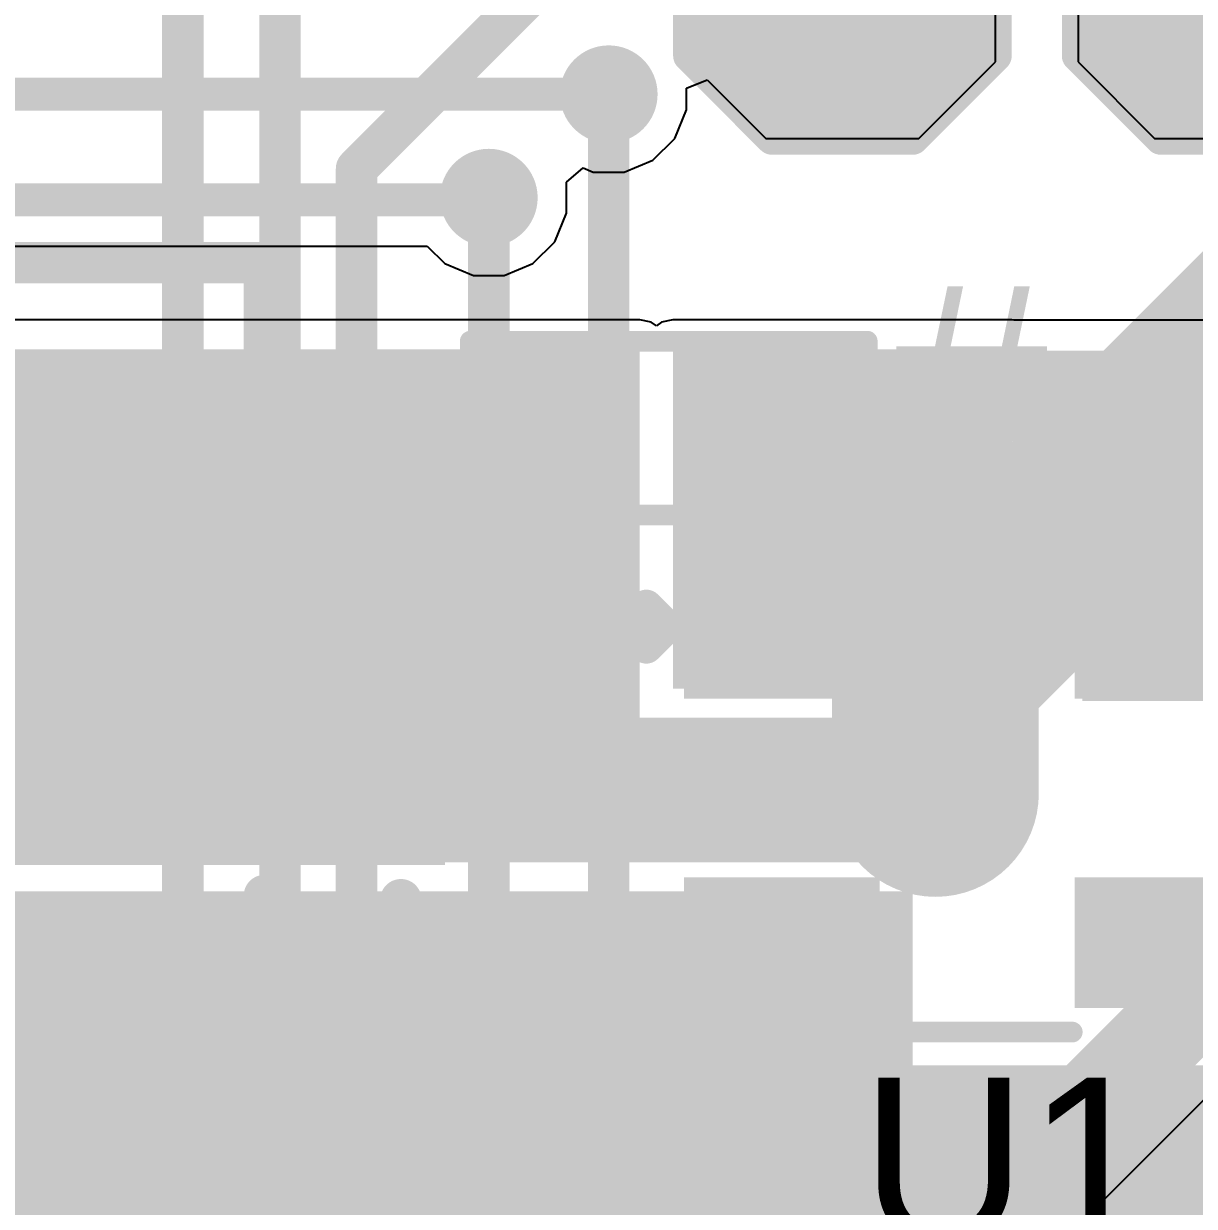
# Model space of a CAD drawing. Header units: millimetres. Extents: x -0.43 to 2.06, y -0.4 to 2.49.
# Drawn here: x 0.9115 to 1.1946, y 0.9902 to 1.2761 of the extents above; entities that cross this region are included whole.
import ezdxf

# ---------------------------------------------------------------- set-up
doc = ezdxf.new("R2010")
doc.units = ezdxf.units.MM
doc.header["$MEASUREMENT"] = 0
for name, color, linetype in [('BottomLayer', 5, 'Continuous'), ('TopLayer', 1, 'Continuous'), ('TopOverlay', 2, 'Continuous'), ('TopPaste', 8, 'Continuous'), ('TopSolder', 216, 'Continuous'), ('ViaHoleLayer', 16, 'Continuous')]:
    doc.layers.add(name, color=color, linetype=linetype)
doc.styles.add('Arial', font='', dxfattribs={"height": 0.2})
doc.styles.get('Arial').set_extended_font_data('Arial')

# ---------------------------------------------------------------- blocks, each defined once
blk = doc.blocks.new('CASE_E_13')
at = {"layer": 'TopLayer'}
blk.add_hatch(color=1, dxfattribs=at).paths.add_polyline_path([(-0.05492, 0.05059), (0.05492, 0.05059), (0.05492, -0.05059), (-0.05492, -0.05059)])
at = {"layer": 'TopPaste'}
blk.add_hatch(color=8, dxfattribs=at).paths.add_polyline_path([(-0.05492, 0.05059), (0.05492, 0.05059), (0.05492, -0.05059), (-0.05492, -0.05059)])
at = {"layer": 'TopSolder'}
blk.add_hatch(color=216, dxfattribs=at).paths.add_polyline_path([(-0.05892, 0.05459), (0.05892, 0.05459), (0.05892, -0.05459), (-0.05892, -0.05459)])
at = {"layer": 'TopOverlay', "const_width": 0.01}
for points in [[(-0.04823, 0.092), (-0.04823, 0.063)], [(0.27677, 0.091), (-0.01523, 0.091)], [(-0.01523, 0.091), (-0.01523, 0.062)], [(-0.03123, 0.077), (-0.06423, 0.077)], [(-0.01523, -0.062), (-0.01523, -0.091)], [(0.27677, -0.091), (-0.01523, -0.091)]]:
    blk.add_lwpolyline(points, dxfattribs=at)
at = {"layer": 'TopOverlay', "const_width": 0.005}
for points in [[(-0.05073, 0.092, 1), (-0.04573, 0.092, 1)], [(-0.01773, 0.091, 1), (-0.01273, 0.091, 1)], [(-0.01773, 0.091, 1), (-0.01273, 0.091, 1)], [(-0.06673, 0.077, 1), (-0.06173, 0.077, 1)], [(-0.03373, 0.077, 1), (-0.02873, 0.077, 1)], [(-0.05073, 0.063, 1), (-0.04573, 0.063, 1)], [(-0.01773, 0.062, 1), (-0.01273, 0.062, 1)], [(-0.01773, -0.062, 1), (-0.01273, -0.062, 1)], [(-0.01773, -0.091, 1), (-0.01273, -0.091, 1)], [(-0.01773, -0.091, 1), (-0.01273, -0.091, 1)]]:
    blk.add_lwpolyline(points, format="xyb", close=True, dxfattribs=at)
blk = doc.blocks.new('RES_0603_38')
at = {"layer": 'TopLayer'}
for points in [[(-0.015, 0.0175), (-0.015, -0.0175), (-0.045, -0.0175), (-0.045, 0.0175)], [(0.045, 0.0175), (0.045, -0.0175), (0.015, -0.0175), (0.015, 0.0175)]]:
    blk.add_hatch(color=1, dxfattribs=at).paths.add_polyline_path(points)
at = {"layer": 'TopPaste'}
for points in [[(-0.015, 0.0175), (-0.015, -0.0175), (-0.045, -0.0175), (-0.045, 0.0175)], [(0.045, 0.0175), (0.045, -0.0175), (0.015, -0.0175), (0.015, 0.0175)]]:
    blk.add_hatch(color=8, dxfattribs=at).paths.add_polyline_path(points)
at = {"layer": 'TopSolder'}
for points in [[(-0.011, 0.0215), (-0.011, -0.0215), (-0.049, -0.0215), (-0.049, 0.0215)], [(0.049, 0.0215), (0.049, -0.0215), (0.011, -0.0215), (0.011, 0.0215)]]:
    blk.add_hatch(color=216, dxfattribs=at).paths.add_polyline_path(points)
at = {"layer": 'TopOverlay', "const_width": 0.005}
for points in [[(0.048, 0.021), (-0.048, 0.021)], [(-0.048, 0.021), (-0.048, -0.021)], [(0.048, 0.021), (0.048, -0.021)], [(0.048, -0.021), (-0.048, -0.021)]]:
    blk.add_lwpolyline(points, dxfattribs=at)
at = {"layer": 'TopOverlay', "const_width": 0.0025}
for points in [[(-0.04925, 0.021, 1), (-0.04675, 0.021, 1)], [(-0.04925, 0.021, 1), (-0.04675, 0.021, 1)], [(0.04675, 0.021, 1), (0.04925, 0.021, 1)], [(0.04675, 0.021, 1), (0.04925, 0.021, 1)], [(-0.04925, -0.021, 1), (-0.04675, -0.021, 1)], [(-0.04925, -0.021, 1), (-0.04675, -0.021, 1)], [(0.04675, -0.021, 1), (0.04925, -0.021, 1)], [(0.04675, -0.021, 1), (0.04925, -0.021, 1)]]:
    blk.add_lwpolyline(points, format="xyb", close=True, dxfattribs=at)
blk = doc.blocks.new('SSOP_5_1_6MM_47')
at = {"layer": 'TopLayer'}
for points in [[(-0.06693, 0.04921), (-0.02756, 0.04921), (-0.02756, 0.02559), (-0.06693, 0.02559)], [(0.02756, 0.04921), (0.06693, 0.04921), (0.06693, 0.02559), (0.02756, 0.02559)], [(-0.06693, 0.01181), (-0.02756, 0.01181), (-0.02756, -0.01181), (-0.06693, -0.01181)], [(-0.06693, -0.02559), (-0.02756, -0.02559), (-0.02756, -0.04921), (-0.06693, -0.04921)], [(0.02756, -0.02559), (0.06693, -0.02559), (0.06693, -0.04921), (0.02756, -0.04921)]]:
    blk.add_hatch(color=1, dxfattribs=at).paths.add_polyline_path(points)
at = {"layer": 'TopPaste'}
for points in [[(-0.06693, 0.04921), (-0.02756, 0.04921), (-0.02756, 0.02559), (-0.06693, 0.02559)], [(0.02756, 0.04921), (0.06693, 0.04921), (0.06693, 0.02559), (0.02756, 0.02559)], [(-0.06693, 0.01181), (-0.02756, 0.01181), (-0.02756, -0.01181), (-0.06693, -0.01181)], [(-0.06693, -0.02559), (-0.02756, -0.02559), (-0.02756, -0.04921), (-0.06693, -0.04921)], [(0.02756, -0.02559), (0.06693, -0.02559), (0.06693, -0.04921), (0.02756, -0.04921)]]:
    blk.add_hatch(color=8, dxfattribs=at).paths.add_polyline_path(points)
at = {"layer": 'TopSolder'}
for points in [[(-0.07093, 0.05321), (-0.02356, 0.05321), (-0.02356, 0.02159), (-0.07093, 0.02159)], [(0.02356, 0.05321), (0.07093, 0.05321), (0.07093, 0.02159), (0.02356, 0.02159)], [(-0.07093, 0.01581), (-0.02356, 0.01581), (-0.02356, -0.01581), (-0.07093, -0.01581)], [(-0.07093, -0.02159), (-0.02356, -0.02159), (-0.02356, -0.05321), (-0.07093, -0.05321)], [(0.02356, -0.02159), (0.07093, -0.02159), (0.07093, -0.05321), (0.02356, -0.05321)]]:
    blk.add_hatch(color=216, dxfattribs=at).paths.add_polyline_path(points)
at = {"layer": 'TopOverlay'}
for points, const_width in [([(-0.026, 0.059), (0.023, 0.059)], 0.005), ([(-0.08, 0.034), (-0.08, 0.044)], 0.00787), ([(-0.08, 0.044), (-0.075, 0.039)], 0.00787), ([(-0.08, 0.034), (-0.075, 0.039)], 0.00787), ([(-0.026, -0.059), (0.023, -0.059)], 0.005)]:
    blk.add_lwpolyline(points, dxfattribs=dict(at, const_width=const_width))
for points, const_width in [([(-0.02725, 0.059, 1), (-0.02475, 0.059, 1)], 0.0025), ([(0.02175, 0.059, 1), (0.02425, 0.059, 1)], 0.0025), ([(-0.08197, 0.044, 1), (-0.07803, 0.044, 1)], 0.00394), ([(-0.08197, 0.044, 1), (-0.07803, 0.044, 1)], 0.00394), ([(-0.07697, 0.039, 1), (-0.07303, 0.039, 1)], 0.00394), ([(-0.07697, 0.039, 1), (-0.07303, 0.039, 1)], 0.00394), ([(-0.08197, 0.034, 1), (-0.07803, 0.034, 1)], 0.00394), ([(-0.08197, 0.034, 1), (-0.07803, 0.034, 1)], 0.00394), ([(-0.02725, -0.059, 1), (-0.02475, -0.059, 1)], 0.0025), ([(0.02175, -0.059, 1), (0.02425, -0.059, 1)], 0.0025)]:
    blk.add_lwpolyline(points, format="xyb", close=True, dxfattribs=dict(at, const_width=const_width))
blk = doc.blocks.new('TEST_POINT_88')
at = {"layer": 'TopLayer'}
blk.add_hatch(color=1, dxfattribs=at).paths.add_polyline_path([(0.015, 0.03), (-0.015, 0.03), (-0.03, 0.015), (-0.03, -0.015), (-0.015, -0.03), (0.015, -0.03), (0.03, -0.015), (0.03, 0.015)])
at = {"layer": 'TopPaste'}
blk.add_hatch(color=8, dxfattribs=at).paths.add_polyline_path([(0.015, 0.03), (-0.015, 0.03), (-0.03, 0.015), (-0.03, -0.015), (-0.015, -0.03), (0.015, -0.03), (0.03, -0.015), (0.03, 0.015)])
at = {"layer": 'TopSolder'}
blk.add_hatch(color=216, dxfattribs=at).paths.add_polyline_path([(0.017, 0.034), (-0.017, 0.034), (-0.034, 0.017), (-0.034, -0.017), (-0.017, -0.034), (0.017, -0.034), (0.034, -0.017), (0.034, 0.017)])
at = {"layer": 'TopOverlay', "const_width": 0.00787}
for points in [[(-0.017, 0.037), (-0.037, 0.017)], [(-0.017, 0.037), (0.017, 0.037)], [(-0.017, 0.037), (0.017, 0.037)], [(0.017, 0.037), (0.037, 0.017)], [(-0.037, 0.017), (-0.037, -0.017)], [(0.037, 0.017), (0.037, -0.017)], [(-0.037, -0.017), (-0.017, -0.037)], [(0.037, -0.017), (0.017, -0.037)], [(-0.017, -0.037), (0.017, -0.037)], [(-0.017, -0.037), (0.017, -0.037)]]:
    blk.add_lwpolyline(points, dxfattribs=at)
at = {"layer": 'TopOverlay', "const_width": 0.00394}
for points in [[(-0.01897, 0.037, 1), (-0.01503, 0.037, 1)], [(-0.01897, 0.037, 1), (-0.01503, 0.037, 1)], [(-0.01897, 0.037, 1), (-0.01503, 0.037, 1)], [(0.01503, 0.037, 1), (0.01897, 0.037, 1)], [(0.01503, 0.037, 1), (0.01897, 0.037, 1)], [(0.01503, 0.037, 1), (0.01897, 0.037, 1)], [(-0.03897, 0.017, 1), (-0.03503, 0.017, 1)], [(-0.03897, 0.017, 1), (-0.03503, 0.017, 1)], [(0.03503, 0.017, 1), (0.03897, 0.017, 1)], [(0.03503, 0.017, 1), (0.03897, 0.017, 1)], [(-0.03897, -0.017, 1), (-0.03503, -0.017, 1)], [(-0.03897, -0.017, 1), (-0.03503, -0.017, 1)], [(0.03503, -0.017, 1), (0.03897, -0.017, 1)], [(0.03503, -0.017, 1), (0.03897, -0.017, 1)], [(-0.01897, -0.037, 1), (-0.01503, -0.037, 1)], [(-0.01897, -0.037, 1), (-0.01503, -0.037, 1)], [(-0.01897, -0.037, 1), (-0.01503, -0.037, 1)], [(0.01503, -0.037, 1), (0.01897, -0.037, 1)], [(0.01503, -0.037, 1), (0.01897, -0.037, 1)], [(0.01503, -0.037, 1), (0.01897, -0.037, 1)]]:
    blk.add_lwpolyline(points, format="xyb", close=True, dxfattribs=at)
blk = doc.blocks.new('TEST_POINT_90')
at = {"layer": 'TopLayer'}
blk.add_hatch(color=1, dxfattribs=at).paths.add_polyline_path([(0.015, 0.03), (-0.015, 0.03), (-0.03, 0.015), (-0.03, -0.015), (-0.015, -0.03), (0.015, -0.03), (0.03, -0.015), (0.03, 0.015)])
at = {"layer": 'TopPaste'}
blk.add_hatch(color=8, dxfattribs=at).paths.add_polyline_path([(0.015, 0.03), (-0.015, 0.03), (-0.03, 0.015), (-0.03, -0.015), (-0.015, -0.03), (0.015, -0.03), (0.03, -0.015), (0.03, 0.015)])
at = {"layer": 'TopSolder'}
blk.add_hatch(color=216, dxfattribs=at).paths.add_polyline_path([(0.017, 0.034), (-0.017, 0.034), (-0.034, 0.017), (-0.034, -0.017), (-0.017, -0.034), (0.017, -0.034), (0.034, -0.017), (0.034, 0.017)])
at = {"layer": 'TopOverlay', "const_width": 0.00787}
for points in [[(-0.017, 0.037), (-0.037, 0.017)], [(-0.017, 0.037), (0.017, 0.037)], [(-0.017, 0.037), (0.017, 0.037)], [(0.017, 0.037), (0.037, 0.017)], [(-0.037, 0.017), (-0.037, -0.017)], [(0.037, 0.017), (0.037, -0.017)], [(-0.037, -0.017), (-0.017, -0.037)], [(0.037, -0.017), (0.017, -0.037)], [(-0.017, -0.037), (0.017, -0.037)], [(-0.017, -0.037), (0.017, -0.037)]]:
    blk.add_lwpolyline(points, dxfattribs=at)
at = {"layer": 'TopOverlay', "const_width": 0.00394}
for points in [[(-0.01897, 0.037, 1), (-0.01503, 0.037, 1)], [(-0.01897, 0.037, 1), (-0.01503, 0.037, 1)], [(-0.01897, 0.037, 1), (-0.01503, 0.037, 1)], [(0.01503, 0.037, 1), (0.01897, 0.037, 1)], [(0.01503, 0.037, 1), (0.01897, 0.037, 1)], [(0.01503, 0.037, 1), (0.01897, 0.037, 1)], [(-0.03897, 0.017, 1), (-0.03503, 0.017, 1)], [(-0.03897, 0.017, 1), (-0.03503, 0.017, 1)], [(0.03503, 0.017, 1), (0.03897, 0.017, 1)], [(0.03503, 0.017, 1), (0.03897, 0.017, 1)], [(-0.03897, -0.017, 1), (-0.03503, -0.017, 1)], [(-0.03897, -0.017, 1), (-0.03503, -0.017, 1)], [(0.03503, -0.017, 1), (0.03897, -0.017, 1)], [(0.03503, -0.017, 1), (0.03897, -0.017, 1)], [(-0.01897, -0.037, 1), (-0.01503, -0.037, 1)], [(-0.01897, -0.037, 1), (-0.01503, -0.037, 1)], [(-0.01897, -0.037, 1), (-0.01503, -0.037, 1)], [(0.01503, -0.037, 1), (0.01897, -0.037, 1)], [(0.01503, -0.037, 1), (0.01897, -0.037, 1)], [(0.01503, -0.037, 1), (0.01897, -0.037, 1)]]:
    blk.add_lwpolyline(points, format="xyb", close=True, dxfattribs=at)

msp = doc.modelspace()

# ---------------------------------------------------------------- hatches: boundary and pattern name
at = {"layer": 'BottomLayer'}
h = msp.add_hatch(color=5, dxfattribs=at)
edge = h.paths.add_edge_path()
edge.add_arc((1.053, 1.259), 0.01181, 0, 360)
h = msp.add_hatch(color=5, dxfattribs=at)
edge = h.paths.add_edge_path()
edge.add_arc((1.024, 1.234), 0.01181, 0, 360)
h = msp.add_hatch(color=5, dxfattribs=at)
edge = h.paths.add_edge_path()
edge.add_arc((1.132, 1.09), 0.01181, 0, 360)
at = {"layer": 'TopLayer'}
h = msp.add_hatch(color=1, dxfattribs=at)
edge = h.paths.add_edge_path()
edge.add_arc((1.053, 1.259), 0.01181, 0, 360)
h = msp.add_hatch(color=1, dxfattribs=at)
edge = h.paths.add_edge_path()
edge.add_arc((1.024, 1.234), 0.01181, 0, 360)
for points in [[(0.89051, 1.07331), (1.06051, 1.07331), (1.06051, 1.19731), (0.89051, 1.19731)], [(1.06851, 1.11531), (1.15051, 1.11531), (1.15051, 1.19731), (1.06851, 1.19731)], [(1.16751, 1.11231), (1.26251, 1.11231), (1.26251, 1.15031), (1.16751, 1.15031)], [(0.89051, 1.07331), (1.15, 1.07331), (1.15, 1.10831), (0.89051, 1.10831)], [(0.80251, 0.919), (1.12651, 0.919), (1.12651, 1.06631), (0.80251, 1.06631)], [(1.07151, 0.99131), (1.12451, 0.99131), (1.12451, 1.06631), (1.07151, 1.06631)], [(1.07151, 0.86431), (1.494, 0.86431), (1.494, 1.02431), (1.07151, 1.02431)]]:
    msp.add_hatch(color=1, dxfattribs=at).paths.add_polyline_path(points)
h = msp.add_hatch(color=1, dxfattribs=at)
edge = h.paths.add_edge_path()
edge.add_arc((1.132, 1.09), 0.01181, 0, 360)
at = {"layer": 'ViaHoleLayer'}
h = msp.add_hatch(color=16, dxfattribs=at)
edge = h.paths.add_edge_path()
edge.add_arc((1.053, 1.259), 0.00591, 0, 360)
h = msp.add_hatch(color=16, dxfattribs=at)
edge = h.paths.add_edge_path()
edge.add_arc((1.024, 1.234), 0.00591, 0, 360)
h = msp.add_hatch(color=16, dxfattribs=at)
edge = h.paths.add_edge_path()
edge.add_arc((1.132, 1.09), 0.00591, 0, 360)

# ---------------------------------------------------------------- linework, layer by layer
at = {"layer": 'BottomLayer'}
msp.add_line((1.1163, 0.93535), (1.36498, 1.18402), dxfattribs=at)
for points, const_width in [([(0.95, 0.989), (0.95, 1.471)], 0.01), ([(0.9735, 0.9835), (0.9735, 1.4225)], 0.01), ([(1.132, 1.121), (1.406, 1.395)], 0.05), ([(0.992, 1.241), (1.068, 1.317)], 0.01), ([(1.053, 0.9558), (1.053, 1.259)], 0.01), ([(0.992, 0.96538), (0.992, 1.241)], 0.01), ([(1.024, 0.9608), (1.024, 1.234)], 0.01), ([(0.885, 0.73), (1.352, 1.197)], 0.022), ([(1.132, 1.09), (1.132, 1.121)], 0.05), ([(0.755, 0.794), (0.95, 0.989)], 0.01)]:
    msp.add_lwpolyline(points, dxfattribs=dict(at, const_width=const_width))
for points, const_width in [([(1.0505, 1.259, 1), (1.0555, 1.259, 1)], 0.005), ([(0.9895, 1.241, 1), (0.9945, 1.241, 1)], 0.005), ([(0.9895, 1.241, 1), (0.9945, 1.241, 1)], 0.005), ([(1.0215, 1.234, 1), (1.0265, 1.234, 1)], 0.005), ([(1.1195, 1.121, 1), (1.1445, 1.121, 1)], 0.025), ([(1.1195, 1.121, 1), (1.1445, 1.121, 1)], 0.025), ([(1.1195, 1.09, 1), (1.1445, 1.09, 1)], 0.025), ([(0.9475, 0.989, 1), (0.9525, 0.989, 1)], 0.005), ([(0.9475, 0.989, 1), (0.9525, 0.989, 1)], 0.005)]:
    msp.add_lwpolyline(points, format="xyb", close=True, dxfattribs=dict(at, const_width=const_width))
at = {"layer": 'TopLayer'}
for p, q in [((1.14651, 1.26681), (1.14651, 1.30381)), ((1.16651, 1.30381), (1.16651, 1.26681)), ((1.12801, 1.24831), (1.14651, 1.26681)), ((1.16651, 1.26681), (1.18501, 1.24831)), ((1.07181, 1.26044), (1.07681, 1.26251)), ((1.07681, 1.26251), (1.09101, 1.24831)), ((1.07181, 1.25526), (1.07181, 1.26044)), ((1.06895, 1.24834), (1.07181, 1.25526)), ((1.06366, 1.24305), (1.06895, 1.24834)), ((1.09101, 1.24831), (1.12801, 1.24831)), ((1.18501, 1.24831), (1.22201, 1.24831)), ((1.04281, 1.23774), (1.04679, 1.24121)), ((1.04679, 1.24121), (1.04926, 1.24019)), ((1.05674, 1.24019), (1.06366, 1.24305)), ((1.04926, 1.24019), (1.05674, 1.24019)), ((1.04281, 1.23026), (1.04281, 1.23774)), ((1.03995, 1.22334), (1.04281, 1.23026)), ((0.72589, 1.22228), (1.00911, 1.22228)), ((1.00911, 1.22228), (1.01334, 1.21805)), ((1.03466, 1.21805), (1.03995, 1.22334)), ((1.01334, 1.21805), (1.02026, 1.21519)), ((1.02774, 1.21519), (1.03466, 1.21805)), ((1.02026, 1.21519), (1.02774, 1.21519)), ((1.06051, 1.20444), (0.89051, 1.20444)), ((1.06324, 1.2039), (1.06051, 1.20444)), ((1.06451, 1.20305), (1.06324, 1.2039)), ((1.06578, 1.2039), (1.06451, 1.20305)), ((1.06851, 1.20444), (1.06578, 1.2039)), ((1.15051, 1.20444), (1.06851, 1.20444)), ((1.15097, 1.20435), (1.15051, 1.20444)), ((1.2294, 1.20435), (1.15097, 1.20435))]:
    msp.add_line(p, q, dxfattribs=at)
for points, const_width in [([(0.75, 1.259), (1.053, 1.259)], 0.008), ([(1.0235, 1.2335), (1.024, 1.234)], 0.008), ([(0.7105, 1.2335), (1.0235, 1.2335)], 0.008), ([(1.10951, 1.15631), (1.1392, 1.186)], 0.022), ([(1.1392, 1.186), (1.237, 1.186)], 0.022), ([(1.10353, 1.12952), (1.136, 1.16199)], 0.022), ([(1.09484, 1.12952), (1.09484, 1.13784)], 0.022), ([(1.09484, 1.12952), (1.10353, 1.12952)], 0.022), ([(1.09484, 1.12871), (1.09484, 1.12952)], 0.022), ([(1.132, 1.09), (1.133, 1.09)], 0.008)]:
    msp.add_lwpolyline(points, dxfattribs=dict(at, const_width=const_width))
for points, const_width in [([(1.051, 1.259, 1), (1.055, 1.259, 1)], 0.004), ([(1.022, 1.234, 1), (1.026, 1.234, 1)], 0.004), ([(1.0215, 1.2335, 1), (1.0255, 1.2335, 1)], 0.004), ([(1.0215, 1.2335, 1), (1.0255, 1.2335, 1)], 0.004), ([(1.1337, 1.186, 1), (1.1447, 1.186, 1)], 0.011), ([(1.1337, 1.186, 1), (1.1447, 1.186, 1)], 0.011), ([(1.1305, 1.16199, 1), (1.1415, 1.16199, 1)], 0.011), ([(1.10401, 1.15631, 1), (1.11501, 1.15631, 1)], 0.011), ([(1.08934, 1.13784, 1), (1.10034, 1.13784, 1)], 0.011), ([(1.08934, 1.12952, 1), (1.10034, 1.12952, 1)], 0.011), ([(1.08934, 1.12952, 1), (1.10034, 1.12952, 1)], 0.011), ([(1.08934, 1.12952, 1), (1.10034, 1.12952, 1)], 0.011), ([(1.08934, 1.12871, 1), (1.10034, 1.12871, 1)], 0.011), ([(1.09803, 1.12952, 1), (1.10903, 1.12952, 1)], 0.011), ([(1.09803, 1.12952, 1), (1.10903, 1.12952, 1)], 0.011), ([(1.13, 1.09, 1), (1.134, 1.09, 1)], 0.004), ([(1.131, 1.09, 1), (1.135, 1.09, 1)], 0.004)]:
    msp.add_lwpolyline(points, format="xyb", close=True, dxfattribs=dict(at, const_width=const_width))

# ---------------------------------------------------------------- block references
for name, p, rotation in [('TEST_POINT_90', (1.10951, 1.28531), 90), ('TEST_POINT_88', (1.20351, 1.28531), 90), ('CASE_E_13', (0.95451, 1.12731), 180), ('RES_0603_38', (1.06751, 1.17831), 180)]:
    msp.add_blockref(name, p, dxfattribs=dict(rotation=rotation))
msp.add_blockref('SSOP_5_1_6MM_47', (1.14209, 1.09131))

# ---------------------------------------------------------------- texts
at = {"layer": 'TopOverlay', "style": 'Arial'}
msp.add_text('#', height=0.05, rotation=360, dxfattribs=at).set_placement((1.12051, 1.16286))
msp.add_text('U1', height=0.04, dxfattribs=at).set_placement((1.11385, 0.98131))

doc.saveas('drawing.dxf')
